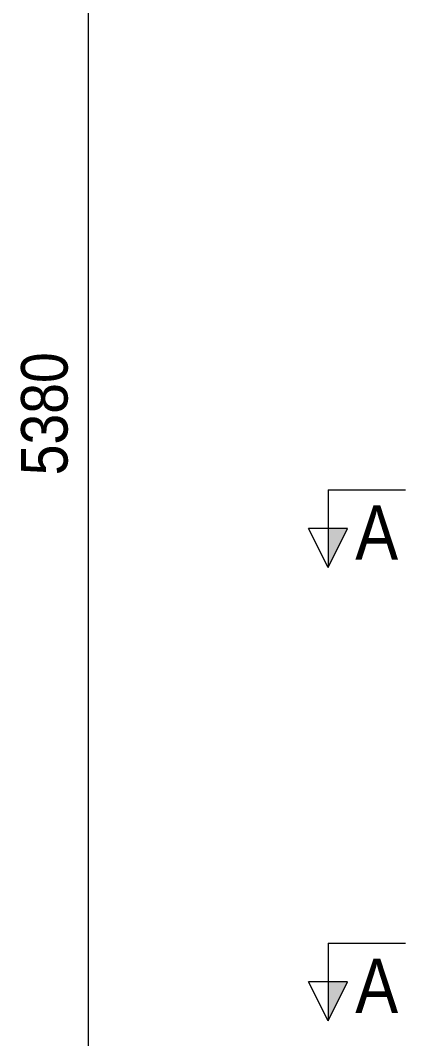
# Model space of a CAD drawing. Header units: millimetres. Extents: x 2 to 579, y 1 to 825.
# Drawn here: x 161.4 to 186.2, y 150.2 to 215.8 of the extents above; entities that cross this region are included whole.
import ezdxf

# ---------------------------------------------------------------- set-up
doc = ezdxf.new("R2010")
doc.units = ezdxf.units.MM
doc.linetypes.add('XKITLINE00', pattern=[0])
doc.layers.add('Dimensions', color=7, linetype='Continuous', lineweight=0)
doc.layers.add('Section', color=6, linetype='Continuous', lineweight=0)
doc.styles.add('ARIAL', font='ARIAL.TTF')

# ---------------------------------------------------------------- blocks, each defined once
blk = doc.blocks.new('*A137')
at = {"layer": 'Section'}
blk.add_hatch(color=3, dxfattribs=at).paths.add_polyline_path([(182.464, 153.829), (181.214, 151.329), (181.214, 153.829)], flags=17)
at = {"layer": 'Section', "color": 1, "linetype": 'XKITLINE00', "lineweight": 0}
for q in [(186.214, 156.329), (181.214, 151.329)]:
    blk.add_line((181.214, 156.329), q, dxfattribs=at)
at = {"layer": 'Section', "color": 3, "linetype": 'XKITLINE00', "lineweight": 0}
for p, q in [((181.214, 151.329), (179.964, 153.829)), ((182.464, 153.829), (179.964, 153.829)), ((181.214, 151.329), (182.464, 153.829))]:
    blk.add_line(p, q, dxfattribs=at)
at = {"layer": 'Section', "color": 7, "style": 'ARIAL', "width": 0.85}
blk.add_text('A', height=3.5, dxfattribs=at).set_placement((182.964, 151.829))
blk = doc.blocks.new('*A138')
at = {"layer": 'Section'}
blk.add_hatch(color=3, dxfattribs=at).paths.add_polyline_path([(182.464, 183.029), (181.214, 180.529), (181.214, 183.029)], flags=17)
at = {"layer": 'Section', "color": 1, "linetype": 'XKITLINE00', "lineweight": 0}
for q in [(186.214, 185.529), (181.214, 180.529)]:
    blk.add_line((181.214, 185.529), q, dxfattribs=at)
at = {"layer": 'Section', "color": 3, "linetype": 'XKITLINE00', "lineweight": 0}
for p, q in [((181.214, 180.529), (179.964, 183.029)), ((182.464, 183.029), (179.964, 183.029)), ((181.214, 180.529), (182.464, 183.029))]:
    blk.add_line(p, q, dxfattribs=at)
at = {"layer": 'Section', "color": 7, "style": 'ARIAL', "width": 0.85}
blk.add_text('A', height=3.5, dxfattribs=at).set_placement((182.964, 181.029))
blk = doc.blocks.new('*A161')
at = {"layer": 'Dimensions', "color": 7, "linetype": 'XKITLINE00', "lineweight": 0}
blk.add_line((165.781, 96.929), (165.781, 284.905), dxfattribs=at)
at = {"layer": 'Dimensions', "color": 3, "style": 'ARIAL', "width": 0.85}
blk.add_text('5380', height=3, rotation=90.00021, dxfattribs=at).set_placement((164.431, 186.467))

msp = doc.modelspace()

# ---------------------------------------------------------------- block references
at = {"lineweight": 0}
for name in ['*A161', '*A138', '*A137']:
    msp.add_blockref(name, (0, 0), dxfattribs=at)

doc.saveas('drawing.dxf')
